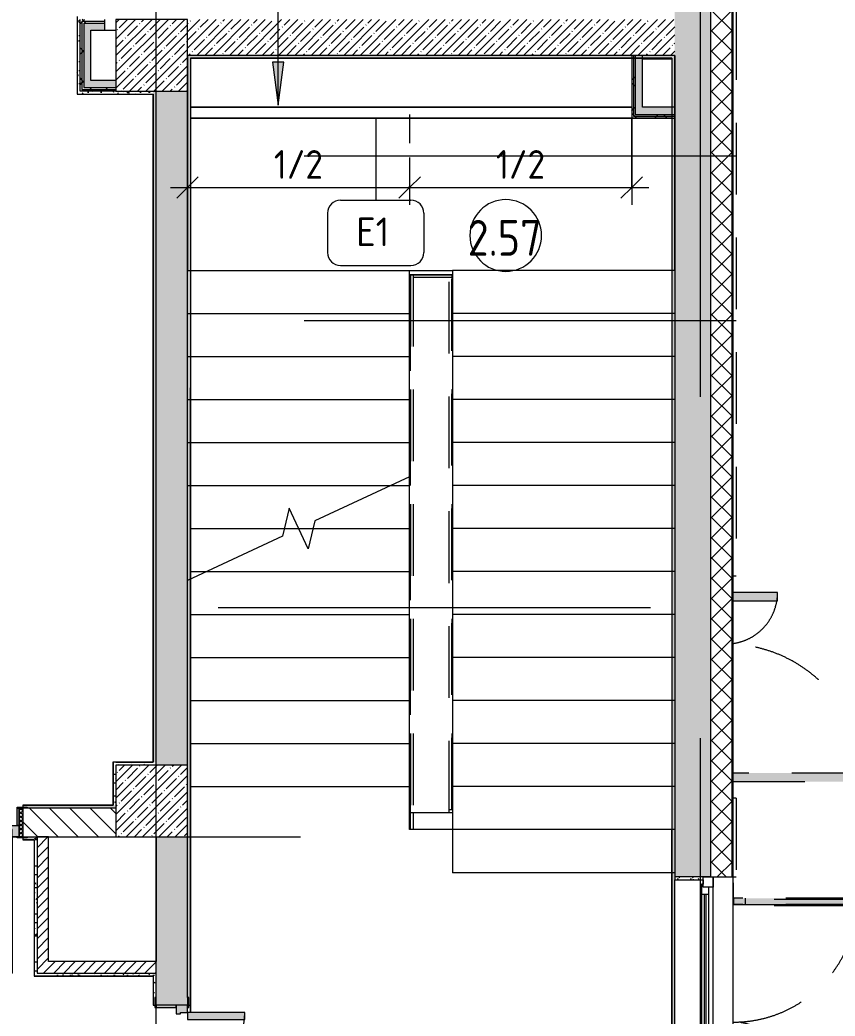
# Model space of a CAD drawing. Header units: millimetres. Extents: x -6228 to 200708, y -8553 to 29014.
# Drawn here: x 171204 to 176894, y 12150 to 19097 of the extents above; entities that cross this region are included whole.
import ezdxf

# ---------------------------------------------------------------- set-up
doc = ezdxf.new("R2010")
doc.units = ezdxf.units.MM
for name, pattern in [('200_ШТРИХ__ш1_п0_6_', [800, 500, -300]), ('ADSK_Штрих_ш2 п1', [300, 200, -100]), ('Осевая', [15875, 3175, -2381.25, 7937.5, -2381.25])]:
    doc.linetypes.add(name, pattern=pattern)
for name, color, linetype, lineweight in [('A-ANNO-DIMS', 7, 'Continuous', 9), ('A-ANNO-DIMS-100', 7, 'Continuous', 9), ('A-AREA-IDEN', 7, 'Continuous', 9), ('A-DETL-2', 7, 'ADSK_Штрих_ш2 п1', 9), ('A-DETL-MBND-1', 7, '200_ШТРИХ__ш1_п0_6_', 9), ('A-GLAZ-2', 7, 'Continuous', 9), ('A-WALL-3', 7, 'Continuous', 9), ('A-WALL-4', 7, 'Continuous', 13), ('G-ANNO-TEXT', 7, 'Continuous', 9), ('I-WALL-6', 7, 'Continuous', 9), ('S-COLS-2', 7, 'Continuous', 9), ('S-STRS-2', 7, 'Continuous', 9), ('S-STRS-MBND-2', 7, 'Continuous', 9), ('Марки для знаков', 7, 'Continuous', 9), ('Оси', 7, 'Continuous', 9), ('Оси-2', 7, 'Осевая', 9)]:
    doc.layers.add(name, color=color, linetype=linetype, lineweight=lineweight)
for name, color, linetype, lineweight, true_color in [('A-DOOR-5', 7, 'Continuous', 9, 0xaaaaaa), ('A-DOOR-6', 7, 'Continuous', 9, 0xe2e2e2), ('A-DOOR-FRAM-4', 7, 'Continuous', 9, 0xe2e2e2), ('A-DOOR-FRAM-5', 7, 'Continuous', 9, 0xaaaaaa), ('A-FLOR-3', 7, 'Continuous', 9, 0xaaaaaa), ('I-WALL-1', 7, 'Continuous', 5, 0xe7e7e7), ('I-WALL-5', 7, 'Continuous', 9, 0xe7e7e7), ('I-WALL-8', 9, 'Continuous', 9, 0x808080)]:
    doc.layers.add(name, color=color, linetype=linetype, lineweight=lineweight, true_color=true_color)
doc.styles.add('GOST Common', font='GOST_Common.ttf', dxfattribs={"width": 0.9, "height": 250})
doc.styles.add('GOST Common_1', font='GOST_Common.ttf', dxfattribs={"height": 200})
doc.styles.add('ISOCPEUR_2', font='isocpeur.ttf', dxfattribs={"width": 0.9, "height": 200})
doc.dimstyles.new('ISO-2_0_0_9К_Средний_округл2_1', dxfattribs={"dimscale": 304.8, "dimtxt": 199.196235, "dimasz": 0.492126, "dimexe": 0.393701, "dimexo": 0, "dimgap": 0, "dimtad": 1, "dimdec": 0, "dimrnd": 10, "dimzin": 0, "dimdsep": 46, "dimtxsty": 'ISOCPEUR_2', "dimblk1": 'OBLIQUE', "dimblk2": 'OBLIQUE', "dimsah": 1, "dimcen": 0.09, "dimdle": 0.393701, "dimazin": 0, "dimtfac": 1, "dimtdec": 4, "dimtix": 1, "dimtmove": 0, "dimatfit": 3, "dimfxl": 1, "dimtvp": 1, "dimtolj": 1, "dimtzin": 0, "dimarcsym": 2})
pattern_1 = [(45, (50944.32, 0), (-57.024626, 57.024626), []), (45, (51001.345, 0), (-57.024626, 57.024626), [100.806, -20.161, 3.353, -16.808])]
pattern_2 = [(45, (50944.32, 0), (-35.35534, 35.35534), [])]
pattern_3 = [(0, (50944.32, 0), (121.92, 30.48), [10.058, -81.382, 10.058, -81.382, -487.68]), (0, (50944.32, 0), (121.92, 30.48), [-182.88, 10.058, -172.822, 10.058, -81.382, -213.36]), (0, (50944.32, 0), (121.92, 30.48), [-457.2, 10.058, -50.902, 10.058, -142.342]), (120, (50990.04, 15.24), (-87.356454, 90.345817), [10.058, -81.382, 10.058, -81.382, -487.68]), (120, (50990.04, 15.24), (-87.356454, 90.345817), [-182.88, 10.058, -172.822, 10.058, -81.382, -213.36]), (120, (50990.04, 15.24), (-87.356454, 90.345817), [-457.2, 10.058, -50.902, 10.058, -142.342]), (240, (51005.28, 76.2), (-34.563546, -120.825817), [10.058, -81.382, 10.058, -81.382, -487.68]), (240, (51005.28, 76.2), (-34.563546, -120.825817), [-182.88, 10.058, -172.822, 10.058, -81.382, -213.36]), (240, (51005.28, 76.2), (-34.563546, -120.825817), [-457.2, 10.058, -50.902, 10.058, -142.342])]
pattern_4 = [(45, (50944.32, 0), (-106.06602, 106.06602), []), (135, (50944.32, 0), (-106.06602, -106.06602), [])]

# ---------------------------------------------------------------- blocks, each defined once
blk = doc.blocks.new('110_Дверь_СКБ_2Ст - Д-1_л_Лестничная клетка EIS60 2-32142534-План зашивки приборов отопления в осях 2 этажа 23-33')
at = {"layer": 'A-DOOR-6'}
for points in [[(662.5, 1010), (612.5, 1010), (612.5, 110), (662.5, 110), (662.5, 1005.2)], [(-587.5, 510), (-637.5, 510), (-637.5, 110), (-587.5, 110)], [(712.5, 30), (697.5, 30), (697.5, -110), (712.5, -110), (712.5, 28.2)]]:
    blk.add_hatch(color=256, dxfattribs=at).paths.add_polyline_path(points)
h = blk.add_hatch(color=256, dxfattribs=at)
h.paths.add_polyline_path([(712.5, 30), (712.5, 110), (662.5, 110), (662.5, 60), (652.5, 60), (652.5, 30), (708, 30)])
h.paths.add_polyline_path([(-627.5, 30), (-627.5, 60), (-637.5, 60), (-637.5, 110), (-687.5, 110), (-687.5, 30)])
at = {"layer": 'A-DOOR-FRAM-4'}
for points in [[(-672.5, 110), (-672.5, 118), (-742.5, 118), (-742.5, 110)], [(767.5, 110), (767.5, 118), (697.5, 118), (697.5, 110), (708, 110)], [(-672.5, 30), (-687.5, 30), (-687.5, -110), (-672.5, -110)], [(-672.5, -110), (-742.5, -110), (-742.5, -118), (-672.5, -118)], [(767.5, -118), (767.5, -110), (697.5, -110), (697.5, -118), (708, -118)]]:
    blk.add_hatch(color=256, dxfattribs=at).paths.add_polyline_path(points)
at = {"layer": 'A-DOOR-5'}
for p, q in [((662.5, 1010), (612.5, 1010)), ((612.5, 1010), (612.5, 110)), ((662.5, 110), (662.5, 1010)), ((-637.5, 510), (-637.5, 110)), ((-587.5, 510), (-637.5, 510)), ((-587.5, 110), (-587.5, 510)), ((-637.5, 110), (-587.5, 110)), ((612.5, 110), (662.5, 110))]:
    blk.add_line(p, q, dxfattribs=at)
for centre, radius, start, end in [((662.5, 110), 900, 90, 180), ((-637.5, 110), 400, 360, 90)]:
    blk.add_arc(centre, radius, start, end, dxfattribs=at)
at = {"layer": 'A-DOOR-FRAM-5'}
for p, q in [((-672.5, 118), (-742.5, 118)), ((-742.5, 118), (-742.5, 110)), ((-742.5, 110), (-672.5, 110)), ((-637.5, 110), (-687.5, 110)), ((-687.5, 110), (-687.5, 30)), ((-672.5, 110), (-672.5, 118)), ((-637.5, 60), (-637.5, 110)), ((662.5, 110), (662.5, 60)), ((712.5, 110), (662.5, 110)), ((767.5, 118), (697.5, 118)), ((697.5, 118), (697.5, 110)), ((697.5, 110), (767.5, 110)), ((712.5, 30), (712.5, 110)), ((767.5, 110), (767.5, 118)), ((-687.5, 30), (-627.5, 30)), ((-672.5, 30), (-687.5, 30)), ((-687.5, 30), (-687.5, -110)), ((-672.5, -110), (-672.5, 30)), ((-627.5, 60), (-637.5, 60)), ((-627.5, 30), (-627.5, 60)), ((662.5, 60), (652.5, 60)), ((652.5, 60), (652.5, 30)), ((652.5, 30), (712.5, 30)), ((712.5, 30), (697.5, 30)), ((697.5, 30), (697.5, -110)), ((712.5, -110), (712.5, 30)), ((-672.5, -110), (-742.5, -110)), ((-742.5, -110), (-742.5, -118)), ((-742.5, -118), (-672.5, -118)), ((-687.5, -110), (-672.5, -110)), ((-672.5, -118), (-672.5, -110)), ((697.5, -110), (712.5, -110)), ((767.5, -110), (697.5, -110)), ((697.5, -110), (697.5, -118)), ((697.5, -118), (767.5, -118)), ((767.5, -118), (767.5, -110))]:
    blk.add_line(p, q, dxfattribs=at)
blk = doc.blocks.new('120_Окно_СКБ_1Ст - 120_Окно_СКБ_1Ст 1200х2500_h_ с форточкой2-24160662-План зашивки приборов отопления в осях 2 этажа 23-33')
at = {"layer": 'A-GLAZ-2'}
for p, q in [((-600, -127), (-600, -57)), ((-600, -57), (-530, -57)), ((600, -57), (-600, -57)), ((-530, -57), (-530, -127)), ((530, -127), (530, -57)), ((530, -57), (600, -57)), ((600, -57), (600, -127)), ((-530, -127), (-600, -127)), ((-580, -127), (-550, -127)), ((-530, -127), (-550, -127)), ((-550, -127), (-550, -137)), ((-550, -137), (550, -137)), ((550, -137), (-550, -137)), ((530, -87), (-530, -87)), ((-530, -87), (-530, -127)), ((-480, -137), (-480, -87)), ((-480, -107), (480, -107)), ((480, -117), (-480, -117)), ((480, -137), (480, -87)), ((530, -127), (530, -87)), ((600, -127), (530, -127)), ((550, -127), (530, -127)), ((550, -127), (580, -127)), ((550, -137), (550, -127))]:
    blk.add_line(p, q, dxfattribs=at)
blk = doc.blocks.new('110_Дверь_СКБ_2Ст_Наружная - ДН-3_1_л__ Двухстворчатая 1200 х2900 из подвала EI30-23667726-План зашивки приборов отопления в осях 2 этажа 23-33')
at = {"layer": 'A-DETL-MBND-1'}
for points in [[(679.5, 989), (619.5, 989), (619.5, 79), (679.5, 79)], [(-580.5, 79), (-580.5, 389), (-640.5, 389), (-640.5, 79)]]:
    blk.add_hatch(color=256, dxfattribs=at).paths.add_polyline_path(points)
for p, q in [((679.5, 989), (619.5, 989)), ((619.5, 989), (619.5, 79)), ((679.5, 79), (679.5, 989)), ((-640.5, 389), (-640.5, 79)), ((-580.5, 389), (-640.5, 389)), ((-580.5, 79), (-580.5, 389))]:
    blk.add_line(p, q, dxfattribs=at)
for centre, radius, start, end in [((679.5, 29), 960, 90, 177.00731), ((-640.5, 29), 360, 8.02493, 90)]:
    blk.add_arc(centre, radius, start, end, dxfattribs=at)
blk = doc.blocks.new('Дверь_Витражная_СКБ_2Ст - ВН-6-31912847-План зашивки приборов отопления в осях 2 этажа 23-33')
at = {"layer": 'A-DETL-MBND-1'}
for points in [[(-715, -20), (-607, -20), (-607, -17), (-715, -17)], [(-643, -370), (-598, -370), (-598, -20), (-643, -20), (-643, -360.6)], [(562, -884), (607, -884), (607, -20), (562, -20)], [(607, -20), (715, -20), (715, -17), (607, -17)]]:
    blk.add_hatch(color=256, dxfattribs=at).paths.add_polyline_path(points)
for p, q in [((-715, -20), (-715, -17)), ((-715, -17), (-715, -20)), ((-607, -20), (-715, -20)), ((-715, -20), (-607, -20)), ((-598, -20), (-643, -20)), ((-643, -370), (-643, -20)), ((-598, -20), (-643, -20)), ((-643, -20), (-643, -370)), ((-607, -17), (-607, -20)), ((-607, -20), (-607, -17)), ((-607, -370), (-607, -20)), ((-598, -370), (-598, -20)), ((-598, -370), (-598, -20)), ((562, -20), (607, -20)), ((562, -884), (562, -20)), ((562, -20), (562, -884)), ((607, -20), (562, -20)), ((607, -17), (607, -20)), ((607, -17), (607, -20)), ((607, -884), (607, -20)), ((607, -884), (607, -20)), ((607, -20), (715, -20)), ((607, -20), (715, -20)), ((607, -884), (607, -20)), ((715, -20), (715, -17)), ((715, -20), (715, -17)), ((-643, -100), (-598, -100)), ((-633, -290), (-633, -100)), ((-589, -290), (-589, -100)), ((553, -804), (553, -100)), ((607, -100), (562, -100)), ((597, -804), (597, -100)), ((-643, -290), (-598, -290)), ((-643, -370), (-598, -370)), ((-643, -370), (-598, -370)), ((607, -804), (562, -804)), ((607, -884), (562, -884)), ((562, -884), (607, -884))]:
    blk.add_line(p, q, dxfattribs=at)
for centre, radius, start, end in [((-607, -20), 350, 270, 0), ((607, -20), 864, 180, 270)]:
    blk.add_arc(centre, radius, start, end, dxfattribs=at)
blk = doc.blocks.new('BSC_Колонна _Прямоугольная - 500х500-22291386-План зашивки приборов отопления в осях 2 этажа 23-33')
at = {"layer": 'S-COLS-2'}
h = blk.add_hatch(dxfattribs=at)
h.set_pattern_fill('FP_155', color=256, style=0, pattern_type=2)
h.set_pattern_definition([(45, (-121180, -13650), (-57.024626, 57.024626), []), (45, (-121122.975, -13650), (-57.024626, 57.024626), [100.806, -20.161, 3.353, -16.808])])
h.paths.add_polyline_path([(-250, -250), (250, -250), (250, 250), (-250, 250), (-250, -212.1)])
for p, q in [((250, 250), (-250, 250)), ((-250, 250), (-250, -250)), ((250, -250), (250, 250)), ((-250, -250), (250, -250))]:
    blk.add_line(p, q, dxfattribs=at)
blk = doc.blocks.new('BSC_Колонна _Прямоугольная - 500х500-V180-План зашивки приборов отопления в осях 2 этажа 23-33')
at = {"layer": 'S-COLS-2'}
h = blk.add_hatch(dxfattribs=at)
h.set_pattern_fill('FP_158', color=256, style=0, pattern_type=2)
h.set_pattern_definition([(45, (-121180, -18850), (-57.024626, 57.024626), []), (45, (-121122.975, -18850), (-57.024626, 57.024626), [100.806, -20.161, 3.353, -16.808])])
h.paths.add_polyline_path([(-157.4, -250), (250, -250), (250, 250), (-250, 250), (-250, -250)])
for p, q in [((250, 250), (-250, 250)), ((-250, 250), (-250, -250)), ((250, -250), (250, 250)), ((-250, -250), (250, -250))]:
    blk.add_line(p, q, dxfattribs=at)
blk = doc.blocks.new('110_Дверь_СКБ_2Ст - Д-6_п__ ДОО_Дв_1450x2100h_Дверь из раздевальной в коридор-32371698-План зашивки приборов отопления в осях 2 этажа 23-33')
at = {"layer": 'A-DOOR-5'}
h = blk.add_hatch(dxfattribs=at)
h.set_pattern_fill('FP_133', color=256, style=0, pattern_type=2)
h.set_pattern_definition([(225, (1576.41, -164.685), (-14.14214, 14.14214), []), (135, (1576.41, -164.685), (14.14214, 14.14214), [])])
h.paths.add_polyline_path([(737.5, -100), (737.5, 100), (712.5, 100), (712.5, -100)])
at = {"layer": 'A-DOOR-6'}
h = blk.add_hatch(color=256, dxfattribs=at)
h.paths.add_polyline_path([(712.5, -100), (712.5, -20), (652.5, -20), (652.5, -50), (662.5, -50), (662.5, -100)])
h.paths.add_polyline_path([(-637.5, -100), (-637.5, -50), (-627.5, -50), (-627.5, -20), (-687.5, -20), (-687.5, -100)])
for points in [[(-587.5, -450), (-587.5, -100), (-637.5, -100), (-637.5, -450)], [(612.5, -1050), (662.5, -1050), (662.5, -100), (612.5, -100)]]:
    blk.add_hatch(color=256, dxfattribs=at).paths.add_polyline_path(points)
at = {"layer": 'A-DOOR-FRAM-4'}
for points in [[(-672.5, 100), (-672.5, 108), (-742.5, 108), (-742.5, 100)], [(-672.5, -20), (-672.5, 100), (-687.5, 100), (-687.5, -20)], [(767.5, 100), (767.5, 108), (697.5, 108), (697.5, 100)], [(712.5, -20), (712.5, 100), (697.5, 100), (697.5, -20)], [(-672.5, -108), (-672.5, -100), (-742.5, -100), (-742.5, -108)], [(767.5, -108), (767.5, -100), (697.5, -100), (697.5, -108)]]:
    blk.add_hatch(color=256, dxfattribs=at).paths.add_polyline_path(points)
at = {"layer": 'A-DOOR-FRAM-5'}
h = blk.add_hatch(dxfattribs=at)
h.set_pattern_fill('FP_134', color=256, style=0, pattern_type=2)
h.set_pattern_definition([(315, (-546.384, -164.685), (-14.1421, -14.1421), []), (225, (-546.384, -164.685), (-14.1421, 14.1421), [])])
h.paths.add_polyline_path([(-687.5, -100), (-687.5, 100), (-712.5, 100), (-712.5, -100)])
at = {"layer": 'A-DOOR-5'}
for p, q in [((-637.5, -100), (-587.5, -100)), ((-637.5, -450), (-637.5, -100)), ((-587.5, -100), (-587.5, -450)), ((612.5, -100), (662.5, -100)), ((612.5, -1050), (612.5, -100)), ((662.5, -100), (662.5, -1050)), ((-587.5, -450), (-637.5, -450)), ((662.5, -1050), (612.5, -1050))]:
    blk.add_line(p, q, dxfattribs=at)
for centre, radius, start, end in [((-637.5, -100), 350, 270, 0), ((662.5, -100), 950, 180, 270)]:
    blk.add_arc(centre, radius, start, end, dxfattribs=at)
at = {"layer": 'A-DOOR-FRAM-5'}
for p, q in [((-742.5, 108), (-672.5, 108)), ((-742.5, 100), (-742.5, 108)), ((-672.5, 100), (-742.5, 100)), ((-712.5, 100), (-687.5, 100)), ((-712.5, -100), (-712.5, 100)), ((-687.5, 100), (-687.5, -100)), ((-687.5, 100), (-672.5, 100)), ((-687.5, -20), (-687.5, 100)), ((-672.5, 108), (-672.5, 100)), ((-672.5, 100), (-672.5, -20)), ((697.5, 100), (697.5, 108)), ((697.5, 108), (767.5, 108)), ((697.5, -20), (697.5, 100)), ((697.5, 100), (712.5, 100)), ((767.5, 100), (697.5, 100)), ((712.5, -100), (712.5, 100)), ((712.5, 100), (737.5, 100)), ((712.5, 100), (712.5, -20)), ((737.5, 100), (737.5, -100)), ((767.5, 108), (767.5, 100)), ((-687.5, -20), (-627.5, -20)), ((-687.5, -100), (-687.5, -20)), ((-672.5, -20), (-687.5, -20)), ((-637.5, -50), (-637.5, -100)), ((-627.5, -50), (-637.5, -50)), ((-627.5, -20), (-627.5, -50)), ((652.5, -20), (712.5, -20)), ((652.5, -50), (652.5, -20)), ((662.5, -50), (652.5, -50)), ((662.5, -100), (662.5, -50)), ((712.5, -20), (697.5, -20)), ((712.5, -20), (712.5, -100)), ((-742.5, -100), (-672.5, -100)), ((-742.5, -108), (-742.5, -100)), ((-672.5, -108), (-742.5, -108)), ((-687.5, -100), (-712.5, -100)), ((-637.5, -100), (-687.5, -100)), ((-672.5, -100), (-672.5, -108)), ((712.5, -100), (662.5, -100)), ((697.5, -108), (697.5, -100)), ((697.5, -100), (767.5, -100)), ((767.5, -108), (697.5, -108)), ((737.5, -100), (712.5, -100)), ((767.5, -100), (767.5, -108))]:
    blk.add_line(p, q, dxfattribs=at)
blk = doc.blocks.new('Зашивка приборов отопления30 - Зашивка приборов отопления-33323465-План зашивки приборов отопления в осях 2 этажа 23-33')
at = {"layer": 'A-WALL-3'}
for p, q in [((121310.8, 18669.6), (124390.8, 18669.6)), ((124390.8, 18669.6), (121310.8, 18669.6)), ((121310.8, 18594.6), (124390.8, 18594.6))]:
    blk.add_line(p, q, dxfattribs=at)
blk = doc.blocks.new('Марка_Помещения - Номер-25198446-План зашивки приборов отопления в осях 2 этажа 23-33')
at = {"layer": 'A-AREA-IDEN'}
for start, end in [(360, 180), (180, 360)]:
    blk.add_arc((0, 0), 2.5, start, end, dxfattribs=at)
blk = doc.blocks.new('DIMBLOCK52-План зашивки приборов отопления в осях 2 этажа 23-33')
at = {"layer": 'A-ANNO-DIMS-100'}
for p, q in [((172374.3, 18034), (172374.3, 17807.9)), ((172374.3, 17927.9), (172374.3, 18034)), ((172254.3, 17927.9), (173924.3, 17927.9)), ((173924.3, 17937.5), (173924.3, 17807.9)), ((173924.3, 17927.9), (173924.3, 17937.5))]:
    blk.add_line(p, q, dxfattribs=at)
at = {"layer": 'A-ANNO-DIMS-100', "lineweight": 20}
for p, q in [((172374.3, 17927.9), (172449.3, 18002.9)), ((173924.3, 17927.9), (173999.3, 18002.9)), ((172374.3, 17927.9), (172299.3, 17852.9)), ((173924.3, 17927.9), (173849.3, 17852.9))]:
    blk.add_line(p, q, dxfattribs=at)
at = {"layer": 'A-ANNO-DIMS-100', "color": 0, "insert": (172976.9, 18189.2), "char_height": 200, "width": 413.715, "attachment_point": 1, "line_spacing_factor": 1.149209, "style": 'ISOCPEUR_2'}
blk.add_mtext('1/2', dxfattribs=at)
blk = doc.blocks.new('_Oblique')
at = {"color": 0, "linetype": 'ByBlock', "lineweight": -2}
blk.add_line((-0.5, -0.5), (0.5, 0.5), dxfattribs=at)
blk = doc.blocks.new('DIMBLOCK53-План зашивки приборов отопления в осях 2 этажа 23-33')
at = {"layer": 'A-ANNO-DIMS-100'}
for p, q in [((175474.3, 18412.5), (175474.3, 17807.9)), ((175474.3, 17927.9), (175474.3, 18412.5)), ((173924.3, 17937.5), (173924.3, 17807.9)), ((173924.3, 17927.9), (173924.3, 17937.5)), ((173924.3, 17927.9), (175594.3, 17927.9))]:
    blk.add_line(p, q, dxfattribs=at)
at = {"layer": 'A-ANNO-DIMS-100', "lineweight": 20}
for p, q in [((173924.3, 17927.9), (173999.3, 18002.9)), ((175474.3, 17927.9), (175549.3, 18002.9)), ((173924.3, 17927.9), (173849.3, 17852.9)), ((175474.3, 17927.9), (175399.3, 17852.9))]:
    blk.add_line(p, q, dxfattribs=at)
at = {"layer": 'A-ANNO-DIMS-100', "color": 0, "insert": (174526.9, 18189.2), "char_height": 200, "width": 413.715, "attachment_point": 1, "line_spacing_factor": 1.149209, "style": 'ISOCPEUR_2'}
blk.add_mtext('1/2', dxfattribs=at)
blk = doc.blocks.new('Марка_Знаки - В прямоуг_Наименование краткое-30718135-План зашивки приборов отопления в осях 2 этажа 23-33')
at = {"layer": 'Марки для знаков'}
for p, q in [((-2.455, 2.278), (2.455, 2.278)), ((-3.355, 1.378), (-3.355, -1.384)), ((3.355, 1.378), (3.355, -1.378)), ((-2.461, -2.278), (2.455, -2.278))]:
    blk.add_line(p, q, dxfattribs=at)
for centre, radius, start, end in [((-2.455, 1.378), 0.9, 90, 180), ((2.455, 1.378), 0.9, 0, 90), ((-2.461, -1.384), 0.893, 180, 270), ((2.455, -1.378), 0.9, 270, 0)]:
    blk.add_arc(centre, radius, start, end, dxfattribs=at)

msp = doc.modelspace()

# ---------------------------------------------------------------- hatches: boundary and pattern name
at = {"layer": 'A-WALL-3'}
h = msp.add_hatch(dxfattribs=at)
h.set_pattern_fill('FP_141', color=256, style=0, pattern_type=2)
h.set_pattern_definition([(45, (50944.32, 0), (-70.71068, 70.71068), []), (135, (50944.32, 0), (-70.71068, -70.71068), [])])
h.paths.add_polyline_path([(176174.3, -250), (176174.3, 7700), (176024.3, 7700), (176024.3, -250)])
h.paths.add_polyline_path([(176174.3, 10000), (176174.3, 11920), (176024.3, 11920), (176024.3, 10000)])
h.paths.add_polyline_path([(176174.3, 13120), (176174.3, 21400), (176024.3, 21400), (176024.3, 13120)])
at = {"layer": 'G-ANNO-TEXT'}
msp.add_hatch(color=256, dxfattribs=at).paths.add_polyline_path([(173007, 18502.9), (173046.5, 18802.9), (172967.5, 18802.9)])
at = {"layer": 'I-WALL-1'}
msp.add_hatch(color=256, dxfattribs=at).paths.add_polyline_path([(171796.3, 19025), (171796.3, 19075), (171649.9, 19075), (171649.9, 19025), (171699.9, 19025)])
at = {"layer": 'I-WALL-5'}
for points in [[(171699.9, 18625), (171699.9, 19025), (171649.9, 19025), (171649.9, 18625)], [(175499.3, 18487.5), (175549.3, 18487.5), (175549, 18850), (175499.3, 18850), (175499.3, 18654.9)], [(171874.3, 18625), (171874.3, 18675), (171699.9, 18675), (171699.9, 18625)], [(175774.3, 18437.5), (175774.3, 18487.5), (175499.3, 18487.5), (175499.3, 18437.5)]]:
    msp.add_hatch(color=256, dxfattribs=at).paths.add_polyline_path(points)
at = {"layer": 'I-WALL-6'}
h = msp.add_hatch(dxfattribs=at)
h.set_pattern_fill('FP_142', color=256, style=0, pattern_type=2)
h.set_pattern_definition(pattern_1)
h.paths.add_polyline_path([(175874.6, 10600), (176024.3, 10600), (176024.3, 11920), (175774.3, 11920), (175774.3, 10600)])
h.paths.add_polyline_path([(176024.3, 13120), (176024.3, 21400), (175774.3, 21400), (175774.3, 13120), (175874.6, 13120)])
h = msp.add_hatch(dxfattribs=at)
h.set_pattern_fill('FP_161', color=256, style=0, pattern_type=2)
h.set_pattern_definition(pattern_4)
h.paths.add_polyline_path([(171796.3, 19087.5), (171796.3, 19100), (171624.9, 19100), (171624.9, 19087.5), (171641.3, 19087.5)])
h = msp.add_hatch(dxfattribs=at)
h.set_pattern_fill('FP_161', color=256, style=0, pattern_type=2)
h.set_pattern_definition(pattern_4)
h.paths.add_polyline_path([(171637.4, 18600), (171637.4, 19087.5), (171624.9, 19087.5), (171624.9, 18600)])
h = msp.add_hatch(dxfattribs=at)
h.set_pattern_fill('FP_161', color=256, style=0, pattern_type=2)
h.set_pattern_definition(pattern_4)
h.paths.add_polyline_path([(171796.3, 19075), (171796.3, 19087.5), (171637.4, 19087.5), (171637.4, 19075), (171649.9, 19075)])
h = msp.add_hatch(dxfattribs=at)
h.set_pattern_fill('FP_161', color=256, style=0, pattern_type=2)
h.set_pattern_definition(pattern_4)
h.paths.add_polyline_path([(171649.9, 18612.5), (171649.9, 19075), (171637.4, 19075), (171637.4, 18612.5)])
h = msp.add_hatch(dxfattribs=at)
h.set_pattern_fill('FP_142', color=256, style=0, pattern_type=2)
h.set_pattern_definition(pattern_1)
h.paths.add_polyline_path([(175549.3, 18850), (175774.3, 18850), (175774.3, 19100), (172374.3, 19100), (172374.3, 18850), (175549, 18850)])
h = msp.add_hatch(dxfattribs=at)
h.set_pattern_fill('FP_161', color=256, style=0, pattern_type=2)
h.set_pattern_definition(pattern_4)
h.paths.add_polyline_path([(175486.8, 18425), (175486.8, 18850), (175474.3, 18850), (175474.3, 18425)])
h = msp.add_hatch(dxfattribs=at)
h.set_pattern_fill('FP_161', color=256, style=0, pattern_type=2)
h.set_pattern_definition(pattern_4)
h.paths.add_polyline_path([(175486.8, 18437.5), (175499.3, 18437.5), (175499.3, 18850), (175486.8, 18850), (175486.8, 18487.5)])
h = msp.add_hatch(dxfattribs=at)
h.set_pattern_fill('FP_161', color=256, style=0, pattern_type=2)
h.set_pattern_definition(pattern_4)
h.paths.add_polyline_path([(171874.3, 18612.5), (171874.3, 18625), (171649.9, 18625), (171649.9, 18612.5), (171699.9, 18612.5)])
h = msp.add_hatch(dxfattribs=at)
h.set_pattern_fill('FP_161', color=256, style=0, pattern_type=2)
h.set_pattern_definition(pattern_4)
h.paths.add_polyline_path([(171874.3, 18600), (171874.3, 18612.5), (171637.4, 18612.5), (171637.4, 18600), (171699.9, 18600)])
h = msp.add_hatch(dxfattribs=at)
h.set_pattern_fill('FP_142', color=256, style=0, pattern_type=2)
h.set_pattern_definition(pattern_1)
h.paths.add_polyline_path([(172374.3, 10600), (172374.3, 10825), (172154.3, 10825), (172154.3, 10600), (172324.3, 10600)])
h.paths.add_polyline_path([(172154.3, 12225), (172374.3, 12225), (172374.3, 13400), (172154.3, 13400), (172154.3, 12280)])
h.paths.add_polyline_path([(172154.3, 13900), (172374.3, 13900), (172374.3, 18600), (172154.3, 18600), (172154.3, 13920)])
h = msp.add_hatch(dxfattribs=at)
h.set_pattern_fill('FP_161', color=256, style=0, pattern_type=2)
h.set_pattern_definition(pattern_4)
h.paths.add_polyline_path([(175774.3, 18412.5), (175774.3, 18425), (175474.3, 18425), (175474.3, 18412.5)])
h = msp.add_hatch(dxfattribs=at)
h.set_pattern_fill('FP_161', color=256, style=0, pattern_type=2)
h.set_pattern_definition(pattern_4)
h.paths.add_polyline_path([(175774.3, 18425), (175774.3, 18437.5), (175486.8, 18437.5), (175486.8, 18425)])
h = msp.add_hatch(dxfattribs=at)
h.set_pattern_fill('FP_144', color=256, style=0, pattern_type=2)
h.set_pattern_definition([(135, (50944.32, 0), (-70.71068, -70.71068), [])])
h.paths.add_polyline_path([(171874.3, 13400), (171874.3, 13600), (171224.3, 13600), (171224.3, 13400), (171404.3, 13400)])
h.paths.add_polyline_path([(169361.8, 13400), (169774.3, 13400), (169774.3, 13600), (167044.8, 13600), (167044.8, 13400), (168059.2, 13400)])
h = msp.add_hatch(dxfattribs=at)
h.set_pattern_fill('FP_145', color=256, style=0, pattern_type=2)
h.set_pattern_definition(pattern_2)
h.paths.add_polyline_path([(171404.3, 12450), (171404.3, 13400), (171324.3, 13400), (171324.3, 12450)])
h = msp.add_hatch(dxfattribs=at)
h.set_pattern_fill('FP_145', color=256, style=0, pattern_type=2)
h.set_pattern_definition(pattern_2)
h.paths.add_polyline_path([(171404.3, 12450), (172154.3, 12450), (172154.3, 12530), (171404.3, 12530)])
at = {"layer": 'I-WALL-8'}
h = msp.add_hatch(dxfattribs=at)
h.set_pattern_fill('FP_160', color=256, style=0, pattern_type=2)
h.set_pattern_definition(pattern_3)
h.paths.add_polyline_path([(171624.9, 18600), (171624.9, 19121), (171603.9, 19120), (171604.9, 18600)])
h = msp.add_hatch(dxfattribs=at)
h.set_pattern_fill('FP_160', color=256, style=0, pattern_type=2)
h.set_pattern_definition(pattern_3)
h.paths.add_polyline_path([(175754.3, 18830), (175774.3, 18830), (175774.3, 18850), (172374.3, 18850), (172374.3, 18830), (175753.3, 18830)])
h = msp.add_hatch(dxfattribs=at)
h.set_pattern_fill('FP_160', color=256, style=0, pattern_type=2)
h.set_pattern_definition(pattern_3)
h.paths.add_polyline_path([(172394.3, 10600), (172394.3, 10825), (172382.3, 10825), (172382.3, 10770), (172374.3, 10770), (172374.3, 10600)])
h.paths.add_polyline_path([(172394.3, 12225), (172394.3, 18830), (172374.3, 18830), (172374.6, 12280), (172382.3, 12280), (172382.3, 12225)])
h = msp.add_hatch(dxfattribs=at)
h.set_pattern_fill('FP_160', color=256, style=0, pattern_type=2)
h.set_pattern_definition(pattern_3)
h.paths.add_polyline_path([(175774.3, 10620), (175774.3, 18830), (175754.3, 18830), (175754.3, 10620)])
h = msp.add_hatch(dxfattribs=at)
h.set_pattern_fill('FP_160', color=256, style=0, pattern_type=2)
h.set_pattern_definition(pattern_3)
h.paths.add_polyline_path([(171604.9, 18580), (172134.3, 18580), (172134.3, 18600), (171604.9, 18600)])
h = msp.add_hatch(dxfattribs=at)
h.set_pattern_fill('FP_160', color=256, style=0, pattern_type=2)
h.set_pattern_definition(pattern_3)
h.paths.add_polyline_path([(172134.3, 13920), (172154.3, 13920), (172154.3, 18600), (172134.3, 18600), (172134.3, 13959.6)])
h = msp.add_hatch(dxfattribs=at)
h.set_pattern_fill('FP_160', color=256, style=0, pattern_type=2)
h.set_pattern_definition(pattern_3)
h.paths.add_polyline_path([(171874.3, 13620), (171874.3, 13920), (171854.3, 13920), (171854.3, 13620)])
h = msp.add_hatch(dxfattribs=at)
h.set_pattern_fill('FP_160', color=256, style=0, pattern_type=2)
h.set_pattern_definition(pattern_3)
h.paths.add_polyline_path([(171874.3, 13900), (172154.3, 13900), (172154.3, 13920), (171874.3, 13920)])
h = msp.add_hatch(dxfattribs=at)
h.set_pattern_fill('FP_160', color=256, style=0, pattern_type=2)
h.set_pattern_definition(pattern_3)
h.paths.add_polyline_path([(171874.3, 13600), (171874.3, 13620), (171224.3, 13620), (171224.3, 13608), (171254.3, 13608), (171254.3, 13600), (171315.6, 13600)])
h.paths.add_polyline_path([(169361.8, 13600), (169744.3, 13600.4), (169744.3, 13608), (169774.3, 13608), (169774.3, 13620), (168244.8, 13620), (168244.8, 13600)])
h = msp.add_hatch(dxfattribs=at)
h.set_pattern_fill('FP_160', color=256, style=0, pattern_type=2)
h.set_pattern_definition(pattern_3)
h.paths.add_polyline_path([(171303.3, 13380), (171304.3, 13380), (171304.3, 13400), (171254.3, 13400), (171254.3, 13392), (171224.3, 13392), (171224.3, 13380), (171254.3, 13380)])
h.paths.add_polyline_path([(169774.3, 13380), (169774.3, 13392), (169744.3, 13392), (169744.3, 13400), (166543.8, 13400), (166543.8, 13380), (169361.8, 13380)])
h = msp.add_hatch(dxfattribs=at)
h.set_pattern_fill('FP_160', color=256, style=0, pattern_type=2)
h.set_pattern_definition(pattern_3)
h.paths.add_polyline_path([(171304.3, 12430), (171324.3, 12430), (171324.3, 13400), (171304.3, 13400), (171304.3, 13380)])
h = msp.add_hatch(dxfattribs=at)
h.set_pattern_fill('FP_160', color=256, style=0, pattern_type=2)
h.set_pattern_definition(pattern_3)
h.paths.add_polyline_path([(175972.3, 13100), (175972.3, 13120), (175774.3, 13120), (175774.3, 13100), (175874.6, 13100)])
h = msp.add_hatch(dxfattribs=at)
h.set_pattern_fill('FP_160', color=256, style=0, pattern_type=2)
h.set_pattern_definition(pattern_3)
h.paths.add_polyline_path([(172134.3, 12430), (172154.3, 12430), (172154.3, 12450), (171324.3, 12450), (171324.3, 12430), (172133.3, 12430)])
h = msp.add_hatch(dxfattribs=at)
h.set_pattern_fill('FP_160', color=256, style=0, pattern_type=2)
h.set_pattern_definition(pattern_3)
h.paths.add_polyline_path([(172154.3, 10600), (172154.3, 10770), (172146.3, 10770), (172146.3, 10825), (172134.3, 10825), (172134.3, 10600)])
h.paths.add_polyline_path([(172134.3, 12225), (172146.3, 12225), (172146.3, 12280), (172154.3, 12280), (172154.3, 12430), (172134.3, 12430), (172134.3, 12394.5)])

# ---------------------------------------------------------------- linework, layer by layer
at = {"layer": 'A-DETL-2'}
msp.add_line((173924.3, 18437.5), (173924.3, 17937.5), dxfattribs=at)
at = {"layer": 'A-DETL-MBND-1'}
for p, q in [((176204.3, 21580), (176204.3, 15220)), ((171796.3, 19025), (171874.3, 19025)), ((173928.3, 13450), (173928.3, 17321)), ((173928.3, 17321), (174220.3, 17321)), ((173928.3, 13450), (173928.3, 17321)), ((173928.3, 17321), (174220.3, 17321)), ((173929.3, 13450), (173929.3, 17321)), ((173929.3, 17320), (174220.3, 17320)), ((173929.3, 17320), (173929.3, 13450)), ((174219.3, 17320), (173929.3, 17320)), ((173949.3, 17320), (173949.3, 13450)), ((174219.3, 17300), (173949.3, 17300)), ((174199.3, 13570), (174199.3, 17300)), ((174219.3, 17320), (174219.3, 13590)), ((174219.3, 13590), (174219.3, 17320)), ((174220.3, 17321), (174220.3, 13590)), ((174220.3, 17321), (174220.3, 13590)), ((176182.3, 15220), (176204.3, 15220)), ((176204.3, 13670), (176182.3, 13670)), ((176204.3, 13670), (176204.3, 13120)), ((173929.3, 13570), (174224.3, 13570)), ((173949.3, 13570), (173949.3, 13450)), ((174199.3, 13590), (174224.3, 13590)), ((174219.3, 13591), (174224.3, 13591)), ((174219.3, 13591), (174219.3, 13590)), ((174219.3, 13590), (174224.3, 13590)), ((174219.3, 13590), (174220.3, 13590)), ((174220.3, 13591), (174220.3, 13590)), ((174220.3, 13591), (174224.3, 13591)), ((176182.3, 13120), (176204.3, 13120))]:
    msp.add_line(p, q, dxfattribs=at)
at = {"layer": 'A-FLOR-3'}
for p, q in [((173924.3, 13450), (173924.3, 13750)), ((175753.3, 13450), (173924.3, 13450)), ((175753.3, 10621), (175753.3, 13450))]:
    msp.add_line(p, q, dxfattribs=at)
at = {"layer": 'A-WALL-3'}
for p, q in [((176182.3, -258), (176182.3, 21558)), ((176024.3, 13120), (176182.3, 13120))]:
    msp.add_line(p, q, dxfattribs=at)
at = {"layer": 'A-WALL-4'}
for p, q in [((176174.3, 13120), (176174.3, 21550)), ((176177.3, 13120), (176177.3, 21553)), ((176024.3, 21400), (176024.3, 13120)), ((171603.9, 19094), (171604.9, 19094)), ((171604.9, 19094), (171604.9, 18600)), ((171637.4, 19087.5), (171637.4, 18612.5)), ((171637.4, 19087.5), (171796.3, 19087.5)), ((171649.9, 19075), (171649.9, 18625)), ((171649.9, 19075), (171796.3, 19075)), ((175754.3, 18830), (172394.3, 18830)), ((172394.3, 18830), (172394.3, 16530.4)), ((172394.3, 18829), (172395.3, 18829)), ((175549.3, 18850), (175474.3, 18850)), ((175486.8, 18850), (175486.8, 18425)), ((175499.3, 18850), (175499.3, 18437.5)), ((175753.3, 18830), (175753.3, 18829)), ((175774.3, 18850), (175774.3, 13120)), ((171649.9, 18625), (171874.3, 18625)), ((171637.4, 18612.5), (171874.3, 18612.5)), ((172134.3, 13920), (172134.3, 18580)), ((172154.3, 13900), (172154.3, 18600)), ((172374.3, 13900), (172374.3, 18600)), ((175486.8, 18425), (175774.3, 18425)), ((175499.3, 18437.5), (175774.3, 18437.5)), ((171854.3, 13920), (171854.3, 13620)), ((171874.3, 13920), (172134.3, 13920)), ((171224.3, 13620), (171854.3, 13620)), ((171874.3, 13600), (171254.3, 13600)), ((171304.3, 13380), (171224.3, 13380)), ((171254.3, 13400), (171304.3, 13400)), ((171304.3, 13380), (171304.3, 12430)), ((171404.3, 13400), (171324.3, 13400)), ((172374.3, 12280), (172374.3, 13400)), ((172154.3, 12280), (172154.3, 12530)), ((172134.3, 12430), (172133.3, 12430))]:
    msp.add_line(p, q, dxfattribs=at)
at = {"layer": 'G-ANNO-TEXT'}
for p, q in [((173007, 18502.9), (173007, 22623)), ((173046.5, 18802.9), (172967.5, 18802.9)), ((172967.5, 18802.9), (173007, 18502.9)), ((173007, 18502.9), (173046.5, 18802.9))]:
    msp.add_line(p, q, dxfattribs=at)
at = {"layer": 'I-WALL-6'}
for p, q in [((171603.9, 19121), (171603.9, 18579)), ((171624.9, 18600), (171624.9, 19100)), ((171796.3, 19025), (171796.3, 19100)), ((171699.9, 18675), (171699.9, 19025)), ((171699.9, 19025), (171796.3, 19025)), ((175774.3, 18850), (172374.3, 18850)), ((175753.3, 18829), (172395.3, 18829)), ((172395.3, 18829), (172395.3, 12175)), ((175474.3, 18850), (175474.3, 18412.5)), ((175549.3, 18487.5), (175549.3, 18850)), ((175753.3, 18829), (175753.3, 13450)), ((175754.3, 18830), (175754.3, 10620)), ((175549.3, 18824.5), (175754.3, 18824.5)), ((175754.3, 18823.5), (175549.3, 18823.5)), ((171874.3, 18675), (171699.9, 18675)), ((171603.9, 18579), (172133.3, 18579)), ((171604.9, 18600), (171604.9, 18580)), ((171604.9, 18580), (172134.3, 18580)), ((171874.3, 18600), (171624.9, 18600)), ((172133.3, 18579), (172133.3, 13921)), ((175774.3, 18487.5), (175549.3, 18487.5)), ((172394.3, 18412), (172395.3, 18412)), ((175754.3, 18411.5), (172395.3, 18411.5)), ((175474.3, 18412.5), (175774.3, 18412.5)), ((175753.3, 17649.9), (175754.3, 17649.9)), ((172394.3, 17350), (172395.3, 17350)), ((172394.3, 17336), (172395.3, 17336)), ((172394.3, 12175), (172394.3, 16530.4)), ((172394.3, 16530.4), (172395.3, 16530.4)), ((172395.3, 16520.3), (172394.3, 16520.3)), ((172395.3, 14050), (172394.3, 14050)), ((172394.3, 14048.4), (172395.3, 14048.4)), ((172133.3, 13921), (171853.3, 13921)), ((171853.3, 13921), (171853.3, 13621)), ((171874.3, 13920), (171854.3, 13920)), ((171224.3, 13621), (171224.3, 13608)), ((171853.3, 13621), (171224.3, 13621)), ((172395.3, 13430.5), (172394.3, 13430.5)), ((172395.3, 13430), (172394.3, 13430)), ((171224.3, 13392), (171224.3, 13379)), ((171224.3, 13379), (171303.3, 13379)), ((171303.3, 13379), (171303.3, 12429)), ((171304.3, 13400), (171324.3, 13400)), ((171324.3, 13400), (171324.3, 12450)), ((171404.3, 13400), (171874.3, 13400)), ((171404.3, 12530), (171404.3, 13400)), ((172154.3, 13400), (172154.3, 12530)), ((175753.3, 13400.9), (175754.3, 13400.9)), ((176024.3, 13120), (175774.3, 13120)), ((175774.3, 13120), (175774.3, 13099)), ((175774.3, 13100), (175972.3, 13100)), ((175774.3, 10770.5), (175774.3, 13099)), ((175774.3, 13099), (175972.3, 13099)), ((175972.3, 13099), (175972.3, 13120)), ((172154.3, 12530), (171404.3, 12530)), ((171324.3, 12450), (172154.3, 12450)), ((171303.3, 12429), (172133.3, 12429)), ((171304.3, 12430), (172133.3, 12430)), ((172133.3, 12429), (172133.3, 12225)), ((172134.3, 12430), (172134.3, 12225)), ((172133.3, 12225), (172146.3, 12225)), ((172154.3, 10840), (172154.3, 12210)), ((172382.3, 12225), (172395.3, 12225))]:
    msp.add_line(p, q, dxfattribs=at)
at = {"layer": 'S-STRS-2'}
for p, q in [((172394.3, 17350), (173924.3, 17350)), ((172394.3, 17350), (173924.3, 17350)), ((173924.3, 17350), (174224.3, 17350)), ((173924.3, 17050), (173924.3, 17350)), ((175754.3, 17350), (174224.3, 17350)), ((174224.3, 17350), (174224.3, 17050)), ((175754.3, 17350), (174224.3, 17350)), ((172394.3, 17050), (173924.3, 17050)), ((172394.3, 17050), (173924.3, 17050)), ((173924.3, 16750), (173924.3, 17050)), ((174224.3, 17050), (174224.3, 16750)), ((175754.3, 17050), (174224.3, 17050)), ((175754.3, 17050), (174224.3, 17050)), ((172394.3, 16750), (173924.3, 16750)), ((172394.3, 16750), (173924.3, 16750)), ((173924.3, 16450), (173924.3, 16750)), ((174224.3, 16750), (174224.3, 16450)), ((175754.3, 16750), (174224.3, 16750)), ((175754.3, 16750), (174224.3, 16750)), ((172394.3, 16450), (173924.3, 16450)), ((172394.3, 16450), (173924.3, 16450)), ((173924.3, 16150), (173924.3, 16450)), ((174224.3, 16450), (174224.3, 16150)), ((175754.3, 16450), (174224.3, 16450)), ((175754.3, 16450), (174224.3, 16450)), ((172394.3, 16150), (173924.3, 16150)), ((172394.3, 16150), (173924.3, 16150)), ((173924.3, 15911.4), (173924.3, 16150)), ((174224.3, 16150), (174224.3, 15850)), ((175754.3, 16150), (174224.3, 16150)), ((175754.3, 16150), (174224.3, 16150)), ((173924.3, 15850), (173924.3, 15911.4)), ((172394.3, 15850), (173792.7, 15850)), ((172394.3, 15850), (173792.7, 15850)), ((173792.7, 15850), (173924.3, 15850)), ((173792.7, 15850), (173924.3, 15850)), ((173924.3, 15550), (173924.3, 15850)), ((174224.3, 15850), (174224.3, 15550)), ((175754.3, 15850), (174224.3, 15850)), ((175754.3, 15850), (174224.3, 15850)), ((172394.3, 15550), (173048.9, 15550)), ((172394.3, 15550), (173048.9, 15550)), ((173048.9, 15550), (173149.3, 15550)), ((173048.9, 15550), (173149.3, 15550)), ((173149.3, 15550), (173249.8, 15550)), ((173149.3, 15550), (173249.8, 15550)), ((173249.8, 15550), (173924.3, 15550)), ((173249.8, 15550), (173924.3, 15550)), ((173924.3, 15250), (173924.3, 15550)), ((174224.3, 15550), (174224.3, 15250)), ((175754.3, 15550), (174224.3, 15550)), ((175754.3, 15550), (174224.3, 15550)), ((172394.3, 15250), (172506, 15250)), ((172394.3, 15250), (172506, 15250)), ((172506, 15250), (173924.3, 15250)), ((172506, 15250), (173924.3, 15250)), ((173924.3, 14950), (173924.3, 15250)), ((174224.3, 15250), (174224.3, 14950)), ((175754.3, 15250), (174224.3, 15250)), ((175754.3, 15250), (174224.3, 15250)), ((172394.3, 14950), (173924.3, 14950)), ((172394.3, 14950), (173924.3, 14950)), ((173924.3, 14650), (173924.3, 14950)), ((174224.3, 14950), (174224.3, 14650)), ((175754.3, 14950), (174224.3, 14950)), ((175754.3, 14950), (174224.3, 14950)), ((172394.3, 14650), (173924.3, 14650)), ((172394.3, 14650), (173924.3, 14650)), ((173924.3, 14350), (173924.3, 14650)), ((174224.3, 14650), (174224.3, 14350)), ((175754.3, 14650), (174224.3, 14650)), ((175754.3, 14650), (174224.3, 14650)), ((172394.3, 14350), (173924.3, 14350)), ((172394.3, 14350), (173924.3, 14350)), ((173924.3, 14050), (173924.3, 14350)), ((174224.3, 14350), (174224.3, 14050)), ((175754.3, 14350), (174224.3, 14350)), ((175754.3, 14350), (174224.3, 14350)), ((172394.3, 14050), (173924.3, 14050)), ((172394.3, 14050), (173924.3, 14050)), ((173924.3, 13750), (173924.3, 14050)), ((174224.3, 14050), (174224.3, 13750)), ((175754.3, 14050), (174224.3, 14050)), ((175754.3, 14050), (174224.3, 14050)), ((172394.3, 13750), (173924.3, 13750)), ((172394.3, 13750), (173924.3, 13750)), ((174224.3, 13750), (174224.3, 13450)), ((175754.3, 13750), (174224.3, 13750)), ((175754.3, 13750), (174224.3, 13750)), ((175754.3, 13450), (174224.3, 13450))]:
    msp.add_line(p, q, dxfattribs=at)
at = {"layer": 'S-STRS-MBND-2'}
for p, q in [((172374.3, 18850), (172374.3, 17350)), ((175774.3, 18850), (172374.3, 18850)), ((175774.3, 17350), (175774.3, 18850)), ((172374.3, 17350), (173924.3, 17350)), ((172374.3, 15850), (172374.3, 17350)), ((172374.3, 17350), (173924.3, 17350)), ((173924.3, 17350), (174224.3, 17350)), ((173924.3, 15911.4), (173924.3, 17350)), ((175774.3, 17350), (174224.3, 17350)), ((174224.3, 17350), (174224.3, 13150)), ((175774.3, 17350), (174224.3, 17350)), ((175774.3, 17350), (175774.3, 13150)), ((172374.3, 17050), (173924.3, 17050)), ((172374.3, 17050), (173924.3, 17050)), ((175774.3, 17050), (174224.3, 17050)), ((175774.3, 17050), (174224.3, 17050)), ((172374.3, 16750), (173924.3, 16750)), ((172374.3, 16750), (173924.3, 16750)), ((175774.3, 16750), (174224.3, 16750)), ((175774.3, 16750), (174224.3, 16750)), ((172374.3, 16450), (173924.3, 16450)), ((172374.3, 16450), (173924.3, 16450)), ((175774.3, 16450), (174224.3, 16450)), ((175774.3, 16450), (174224.3, 16450)), ((172374.3, 16150), (173924.3, 16150)), ((172374.3, 16150), (173924.3, 16150)), ((175774.3, 16150), (174224.3, 16150)), ((175774.3, 16150), (174224.3, 16150)), ((173924.3, 15911.4), (173262.6, 15602.8)), ((172374.3, 15850), (173792.7, 15850)), ((172374.3, 15850), (173792.7, 15850)), ((175774.3, 15850), (174224.3, 15850)), ((175774.3, 15850), (174224.3, 15850)), ((173083.3, 15691.6), (173036, 15497.2)), ((173215.4, 15408.4), (173083.3, 15691.6)), ((173262.6, 15602.8), (173215.4, 15408.4)), ((173036, 15497.2), (172374.3, 15188.6)), ((172394.3, 15550), (173048.9, 15550)), ((172394.3, 15550), (173048.9, 15550)), ((173149.3, 15550), (173249.8, 15550)), ((173149.3, 15550), (173249.8, 15550)), ((175774.3, 15550), (174224.3, 15550)), ((175774.3, 15550), (174224.3, 15550)), ((172394.3, 15250), (172506, 15250)), ((172394.3, 15250), (172506, 15250)), ((175774.3, 15250), (174224.3, 15250)), ((175774.3, 15250), (174224.3, 15250)), ((175774.3, 14950), (174224.3, 14950)), ((175774.3, 14950), (174224.3, 14950)), ((175774.3, 14650), (174224.3, 14650)), ((175774.3, 14650), (174224.3, 14650)), ((175774.3, 14350), (174224.3, 14350)), ((175774.3, 14350), (174224.3, 14350)), ((175774.3, 14050), (174224.3, 14050)), ((175774.3, 14050), (174224.3, 14050)), ((175774.3, 13750), (174224.3, 13750)), ((175774.3, 13750), (174224.3, 13750)), ((175774.3, 13450), (174224.3, 13450)), ((175774.3, 13450), (174224.3, 13450)), ((175774.3, 13150), (174224.3, 13150))]:
    msp.add_line(p, q, dxfattribs=at)
at = {"layer": 'Марки для знаков'}
msp.add_line((173687.6, 18407.9), (173687.6, 17840), dxfattribs=at)
at = {"layer": 'Оси'}
for p, q in [((173704.3, 18150), (176204.3, 18150)), ((173704.3, 17000), (176204.3, 17000)), ((173104.3, 15000), (175604.3, 15000)), ((170663.3, 13400), (173163.3, 13400))]:
    msp.add_line(p, q, dxfattribs=at)
at = {"layer": 'Оси-2'}
for p, q in [((172154.3, 593.7), (172154.3, 19415.1)), ((175954.3, 593.7), (175954.3, 19415.1)), ((135881, 18150), (173704.3, 18150)), ((135881, 17000), (173704.3, 17000)), ((135281, 15000), (173104.3, 15000))]:
    msp.add_line(p, q, dxfattribs=at)

# ---------------------------------------------------------------- block references
at = {"layer": 'A-AREA-IDEN', "xscale": 99.99999999999993, "yscale": 99.99999999999993, "zscale": 99.99999999999993}
msp.add_blockref('Марка_Помещения - Номер-25198446-План зашивки приборов отопления в осях 2 этажа 23-33', (174594.9, 17593.5), dxfattribs=at)
at = {"layer": 'A-DETL-MBND-1'}
for name, p, rotation in [('110_Дверь_СКБ_2Ст_Наружная - ДН-3_1_л__ Двухстворчатая 1200 х2900 из подвала EI30-23667726-План зашивки приборов отопления в осях 2 этажа 23-33', (176103.3, 14464.5), 269.9999999999999), ('Дверь_Витражная_СКБ_2Ст - ВН-6-31912847-План зашивки приборов отопления в осях 2 этажа 23-33', (176165.3, 12365), 89.99999999999957)]:
    msp.add_blockref(name, p, dxfattribs=dict(at, rotation=rotation))
at = {"layer": 'A-DOOR-5'}
msp.add_blockref('110_Дверь_СКБ_2Ст - Д-6_п__ ДОО_Дв_1450x2100h_Дверь из раздевальной в коридор-32371698-План зашивки приборов отопления в осях 2 этажа 23-33', (170486.8, 13500), dxfattribs=at)
at = {"layer": 'A-DOOR-5', "rotation": 269.9999999999999}
msp.add_blockref('110_Дверь_СКБ_2Ст - Д-1_л_Лестничная клетка EIS60 2-32142534-План зашивки приборов отопления в осях 2 этажа 23-33', (172264.3, 11537.5), dxfattribs=at)
at = {"layer": 'A-GLAZ-2', "rotation": 269.9999999999999}
msp.add_blockref('120_Окно_СКБ_1Ст - 120_Окно_СКБ_1Ст 1200х2500_h_ с форточкой2-24160662-План зашивки приборов отопления в осях 2 этажа 23-33', (176099.3, 12520), dxfattribs=at)
at = {"layer": 'A-WALL-3'}
msp.add_blockref('Зашивка приборов отопления30 - Зашивка приборов отопления-33323465-План зашивки приборов отопления в осях 2 этажа 23-33', (51083.5, -182.1), dxfattribs=at)
at = {"layer": 'S-COLS-2'}
for name, p in [('BSC_Колонна _Прямоугольная - 500х500-V180-План зашивки приборов отопления в осях 2 этажа 23-33', (172124.3, 18850)), ('BSC_Колонна _Прямоугольная - 500х500-22291386-План зашивки приборов отопления в осях 2 этажа 23-33', (172124.3, 13650))]:
    msp.add_blockref(name, p, dxfattribs=at)
at = {"layer": 'Марки для знаков', "xscale": 99.99999999999993, "yscale": 99.99999999999993, "zscale": 99.99999999999993}
msp.add_blockref('Марка_Знаки - В прямоуг_Наименование краткое-30718135-План зашивки приборов отопления в осях 2 этажа 23-33', (173687.6, 17612.3), dxfattribs=at)

# ---------------------------------------------------------------- texts
at = {"layer": 'A-AREA-IDEN', "insert": (174329.1, 17702), "char_height": 250, "width": 663.797, "attachment_point": 1, "style": 'GOST Common'}
msp.add_mtext('2.57', dxfattribs=at)
at = {"layer": 'Марки для знаков', "insert": (173550.6, 17719.3), "char_height": 200, "width": 296.624, "attachment_point": 1, "style": 'GOST Common_1'}
msp.add_mtext('E1', dxfattribs=at)

# ---------------------------------------------------------------- dimensions: what is measured, and where the dimension line sits
at = {"layer": 'A-ANNO-DIMS'}
for base, p1, p2, override, picture, middle in [((175474.3, 17927.9), (173924.3, 17937.5), (175474.3, 18412.5), {"dimpost": '<>', "dimfxl": 1621.149284}, 'DIMBLOCK53-План зашивки приборов отопления в осях 2 этажа 23-33', (174699.3, 18027.9)), ((173924.3, 17927.9), (172374.3, 18034), (173924.3, 17937.5), {"dimpost": '<>', "dimfxl": 1553.000745}, 'DIMBLOCK52-План зашивки приборов отопления в осях 2 этажа 23-33', (173149.3, 18027.9))]:
    dim = msp.add_linear_dim(base=base, p1=p1, p2=p2, text='1/2', dimstyle='ISO-2_0_0_9К_Средний_округл2_1', override=override, dxfattribs=at)
    dim.commit()
    dim.dimension.update_dxf_attribs({"geometry": picture, "text_midpoint": middle})

doc.saveas('drawing.dxf')
